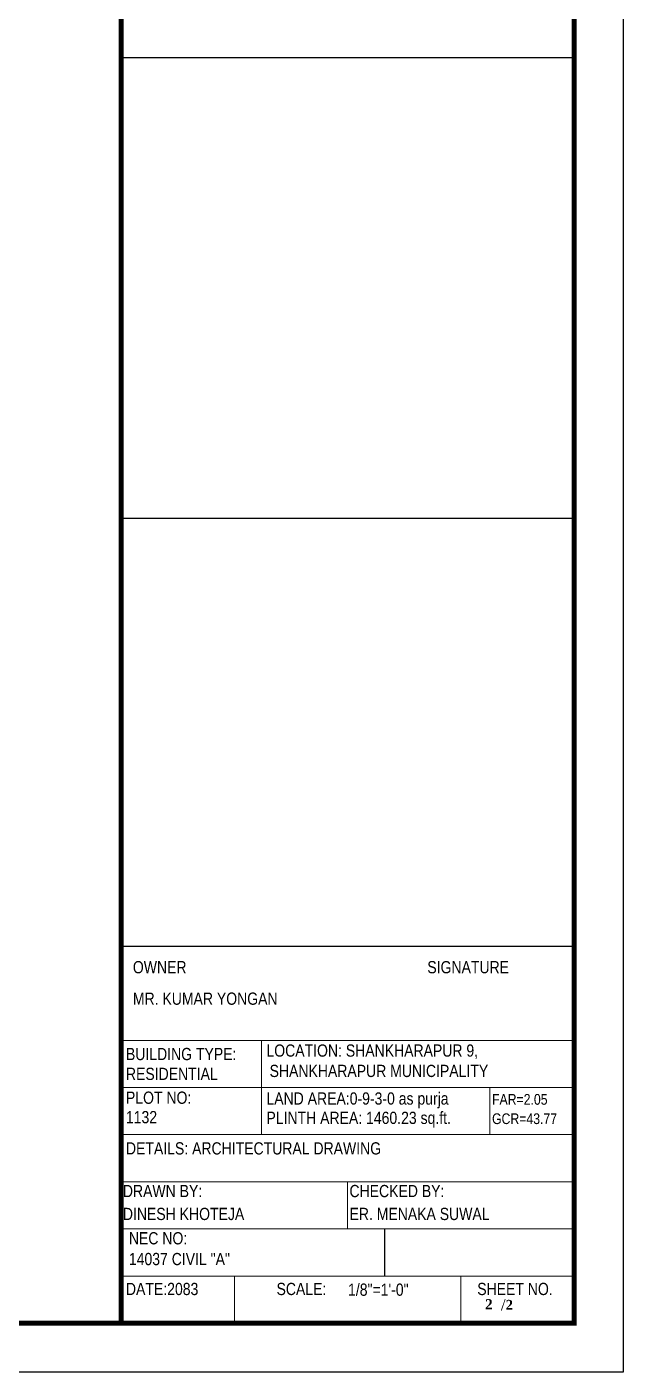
# Model space of a CAD drawing. Header units: inches. Extents: x 3672 to 10975, y -27382 to -746.
# Drawn here: x 6262 to 6847, y -27267 to -25946 of the extents above; entities that cross this region are included whole.
import ezdxf

# ---------------------------------------------------------------- set-up
doc = ezdxf.new("R2010")
doc.units = ezdxf.units.IN
doc.header["$LTSCALE"] = 17
doc.header["$MEASUREMENT"] = 0
doc.layers.add('A-Wall', color=7, linetype='Continuous')
doc.layers.add('TEXT', color=231, linetype='Continuous', lineweight=20)
doc.layers.add('Text 0.200', color=122, linetype='Continuous', lineweight=20)
doc.styles.add('ordinary', font='ARIALN.TTF')

msp = doc.modelspace()

# ---------------------------------------------------------------- linework, layer by layer
for p, q in [((6354.1, -25975.9), (6798.7, -25975.9)), ((6354.1, -26428.7), (6798.7, -26428.7)), ((6354.1, -26848.9), (6798.7, -26848.9))]:
    msp.add_line(p, q)
msp.add_lwpolyline([(3671.9, -27267.5), (3671.9, -25022.4), (6846.7, -25022.4), (6846.7, -27267.5)], close=True)
at = {"const_width": 4.8}
msp.add_lwpolyline([(6798.7, -27219.5), (6798.7, -25070.4), (3815.9, -25070.4), (3815.9, -27219.5)], close=True, dxfattribs=at)
msp.add_lwpolyline([(6354.1, -27219.5), (6354.1, -25070.4)], dxfattribs=at)
at = {"layer": 'A-Wall', "ltscale": 50}
msp.add_line((6612.7, -27126.8), (6612.7, -27173.2), dxfattribs=at)
at = {"layer": 'TEXT'}
for p, q in [((6354.1, -26941.6), (6798.7, -26941.6)), ((6491.9, -26941.6), (6491.9, -27034.2)), ((6354.1, -26987.9), (6798.7, -26987.9)), ((6715.8, -26987.9), (6715.8, -27034.2)), ((6354.1, -27034.2), (6798.7, -27034.2)), ((6354.1, -27080.5), (6798.7, -27080.5)), ((6576.4, -27080.5), (6576.4, -27126.9)), ((6354.1, -27126.8), (6798.7, -27126.8)), ((6354.1, -27173.2), (6798.7, -27173.2)), ((6465.2, -27219.5), (6465.2, -27173.2)), ((6687.5, -27219.5), (6687.5, -27173.2))]:
    msp.add_line(p, q, dxfattribs=at)

# ---------------------------------------------------------------- texts
at = {"insert": (6687.5, -27182.3), "char_height": 6.5423, "width": 86.843, "attachment_point": 1}
msp.add_mtext('\\A1;{\\fTimes New Roman|b1|i0|c0|p18;\\H1.2367x;\\P\\pi29.41602;\\H0.80859x;    \\fBookman Old Style|b0|i0|c0|p18;\\H1.6907x;/\\fBookman Old Style|b1|i0|c0|p18;\\H0.86414x;2\\fArial|b1|i0|c0|p34;\\H1.2047x; \\H0.8998x;   }', dxfattribs=at)
at = {"layer": 'TEXT', "style": 'ordinary'}
for s, height, p in [('OWNER', 12, (6365.6, -26875.7)), ('SIGNATURE', 12, (6654.6, -26875.7)), ('MR. KUMAR YONGAN', 12, (6365.6, -26906.6)), ('LOCATION: SHANKHARAPUR 9,', 12, (6496.7, -26957.6)), ('BUILDING TYPE:  ', 12, (6358.8, -26961)), ('RESIDENTIAL', 12, (6358.8, -26980.5)), ('SHANKHARAPUR MUNICIPALITY', 12, (6499.8, -26977.6)), ('PLOT NO: ', 12, (6358.8, -27003.9)), ('LAND AREA:0-9-3-0 as purja', 12, (6496.7, -27004.7)), ('FAR=2.05', 10.5, (6718.1, -27004.8)), ('1132', 12, (6358.8, -27023)), ('PLINTH AREA: 1460.23 sq.ft.', 12, (6496.7, -27023.7)), ('GCR=43.77', 10.5, (6718.1, -27023.8)), ('DETAILS: ARCHITECTURAL DRAWING ', 12, (6358.8, -27053.7)), ('DRAWN BY:', 12, (6355.8, -27095.6)), ('CHECKED BY: ', 12, (6578.2, -27095.6)), ('DINESH KHOTEJA', 12, (6355.8, -27118.1)), ('ER. MENAKA SUWAL', 12, (6578.2, -27118.1)), ('NEC NO:', 12, (6361.7, -27142)), ('14037 CIVIL "A"', 12, (6361.7, -27162.4)), ('DATE:2083', 12, (6358.8, -27191.8)), ('SCALE:', 12, (6506.6, -27191.8)), ('SHEET NO.', 12, (6703.6, -27191.8))]:
    msp.add_text(s, height=height, dxfattribs=at).set_placement(p)
msp.add_attdef('1/8"=1\'-0"', (6576.8, -27192.5), 'SCALE', height=12, dxfattribs=at)
at = {"layer": 'Text 0.200', "ltscale": 10, "insert": (6715, -27195.8), "char_height": 9.93, "width": 19.482, "attachment_point": 2}
msp.add_mtext('{\\fBookman Old Style|b1|i0|c0|p18;2}', dxfattribs=at)

doc.saveas('drawing.dxf')
